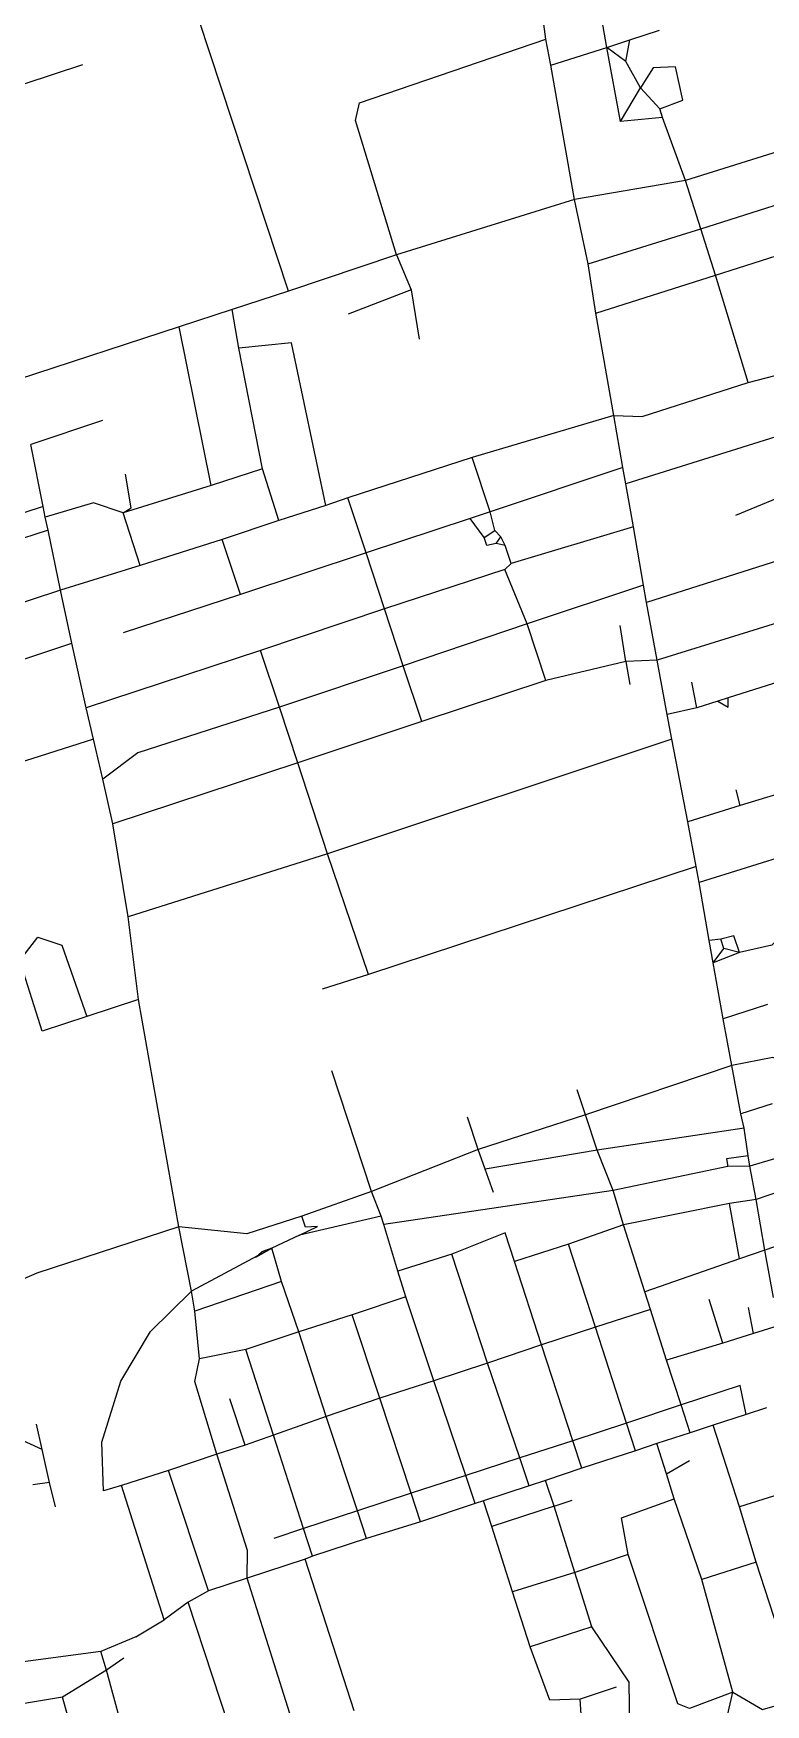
# Model space of a CAD drawing. Header units: metres. Extents: x 609554 to 651406, y 4826501 to 4857446.
# Drawn here: x 623561 to 624809, y 4838713 to 4841561 of the extents above; entities that cross this region are included whole.
import ezdxf

# ---------------------------------------------------------------- set-up
doc = ezdxf.new("R2010")
doc.units = ezdxf.units.M

msp = doc.modelspace()

# ---------------------------------------------------------------- linework, layer by layer
at = {"layer": 'ROADS'}
for points in [[(624538.3, 4841537.3), (624510, 4841700.5)], [(624434.3, 4841551.8), (624418.5, 4841672.3)], [(623995.2, 4841122), (623842.7, 4841585.1)], [(624577.1, 4841550.2), (624628.1, 4841567)], [(624179.7, 4841184.2), (624109.5, 4841413), (624116.6, 4841443.3), (624434.3, 4841551.8)], [(624442.6, 4841507.2), (624434.3, 4841551.8)], [(624442.6, 4841507.2), (624538.3, 4841537.3)], [(624538.3, 4841537.3), (624577.1, 4841550.2)], [(624570.5, 4841513.5), (624538.3, 4841537.3)], [(624561.2, 4841411.5), (624538.3, 4841537.3)], [(624570.5, 4841513.5), (624577.1, 4841550.2)], [(623444.4, 4841442.7), (623645, 4841508.2)], [(624595.6, 4841468.5), (624570.5, 4841513.5)], [(624483, 4841278.1), (624442.6, 4841507.2)], [(624628.5, 4841433.1), (624667.9, 4841447.5), (624655.1, 4841504.3), (624617.2, 4841503), (624595.6, 4841468.5)], [(624561.2, 4841411.5), (624595.6, 4841468.5)], [(624628.5, 4841433.1), (624595.6, 4841468.5)], [(624632.8, 4841418.3), (624628.5, 4841433.1)], [(624632.8, 4841418.3), (624561.2, 4841411.5)], [(624672.5, 4841310.7), (624632.8, 4841418.3)], [(624906.6, 4841384.2), (624672.5, 4841310.7)], [(624672.5, 4841310.7), (624483, 4841278.1)], [(624698.5, 4841228.5), (624672.5, 4841310.7)], [(624698.5, 4841228.5), (624934, 4841303.4)], [(624483, 4841278.1), (624179.7, 4841184.2)], [(624506.2, 4841168.6), (624483, 4841278.1)], [(624506.2, 4841168.6), (624698.5, 4841228.5)], [(624723.5, 4841149.2), (624698.5, 4841228.5)], [(624723.5, 4841149.2), (624958.5, 4841224.2)], [(624179.7, 4841184.2), (623995.2, 4841122)], [(624179.7, 4841184.2), (624204.5, 4841124.4)], [(624519.4, 4841084.4), (624506.2, 4841168.6)], [(624519.4, 4841084.4), (624723.5, 4841149.2)], [(624779.2, 4840966.2), (624723.5, 4841149.2)], [(623995.2, 4841122), (623899.3, 4841091)], [(624204.5, 4841124.4), (624097.1, 4841082.8)], [(624204.5, 4841124.4), (624218, 4841040.1)], [(623899.3, 4841091), (623808.9, 4841061.1)], [(623910.8, 4841024.8), (623899.3, 4841091)], [(624550, 4840909.9), (624519.4, 4841084.4)], [(623808.9, 4841061.1), (623534.5, 4840971.4)], [(623863.7, 4840790.8), (623808.9, 4841061.1)], [(624058.8, 4840756.7), (624000.5, 4841034.2), (623910.8, 4841024.8)], [(623951.3, 4840819.5), (623910.8, 4841024.8)], [(624779.2, 4840966.2), (624873.2, 4840991)], [(624550, 4840909.9), (624598.2, 4840908.4), (624779.2, 4840966.2)], [(625062.1, 4840947.5), (624570.5, 4840793.6)], [(624550, 4840909.9), (624308.7, 4840838.4)], [(624565.6, 4840821.4), (624550, 4840909.9)], [(623678.5, 4840901.6), (623556, 4840860.5)], [(623576.9, 4840755), (623556, 4840860.5)], [(624308.7, 4840838.4), (624096.6, 4840769.6)], [(624339.1, 4840746.1), (624308.7, 4840838.4)], [(623713.7, 4840744.3), (623727.3, 4840752.7), (623717.3, 4840810)], [(623951.3, 4840819.5), (623863.7, 4840790.8)], [(623979.1, 4840731.2), (623951.3, 4840819.5)], [(624565.6, 4840821.4), (624339.1, 4840746.1)], [(624570.5, 4840793.6), (624565.6, 4840821.4)], [(623863.7, 4840790.8), (623713.7, 4840744.3)], [(624096.6, 4840769.6), (624058.8, 4840756.7)], [(624127.6, 4840675.8), (624096.6, 4840769.6)], [(624583.7, 4840720.1), (624570.5, 4840793.6)], [(624845.5, 4840776.3), (624757.3, 4840739.6)], [(623576.9, 4840755), (623378.8, 4840690.4)], [(623580.6, 4840736.7), (623576.9, 4840755)], [(623713.7, 4840744.3), (623662.8, 4840761.5), (623580.6, 4840736.7)], [(623742.7, 4840654.7), (623713.7, 4840744.3)], [(624058.8, 4840756.7), (623979.1, 4840731.2)], [(624339.1, 4840746.1), (624305.3, 4840734.4)], [(624347.1, 4840714.2), (624339.1, 4840746.1)], [(623585.4, 4840714.6), (623385.7, 4840650)], [(623585.4, 4840714.6), (623580.6, 4840736.7)], [(623606.6, 4840612.5), (623585.4, 4840714.6)], [(623979.1, 4840731.2), (623882.6, 4840698.9)], [(624305.3, 4840734.4), (624127.6, 4840675.8)], [(624328.9, 4840702.1), (624305.3, 4840734.4)], [(624328.9, 4840702.1), (624347.1, 4840714.2)], [(624357.7, 4840703.4), (624347.1, 4840714.2)], [(624583.7, 4840720.1), (624375.1, 4840658)], [(624600.9, 4840620.8), (624583.7, 4840720.1)], [(623882.6, 4840698.9), (623742.7, 4840654.7)], [(623913.5, 4840605.1), (623882.6, 4840698.9)], [(624349.4, 4840692.2), (624333.8, 4840688.5), (624328.9, 4840702.1)], [(624349.4, 4840692.2), (624357.7, 4840703.4)], [(624364.7, 4840688.5), (624349.4, 4840692.2)], [(624364.7, 4840688.5), (624357.7, 4840703.4)], [(624375.1, 4840658), (624364.7, 4840688.5)], [(623742.7, 4840654.7), (623606.6, 4840612.5)], [(624127.6, 4840675.8), (623913.5, 4840605.1)], [(624159.1, 4840580.6), (624127.6, 4840675.8)], [(624364.1, 4840647.5), (624375.1, 4840658)], [(624870.3, 4840675.5), (624605.9, 4840591.5)], [(624364.1, 4840647.5), (624159.1, 4840580.6)], [(624402.1, 4840555), (624364.1, 4840647.5)], [(623606.6, 4840612.5), (623402.9, 4840545.5)], [(623625.8, 4840521.9), (623606.6, 4840612.5)], [(623913.5, 4840605.1), (623713.6, 4840539.7)], [(624600.9, 4840620.8), (624402.1, 4840555)], [(624605.9, 4840591.5), (624600.9, 4840620.8)], [(624159.1, 4840580.6), (623947.7, 4840509.8)], [(624191.1, 4840483.6), (624159.1, 4840580.6)], [(624624.1, 4840492.9), (624605.9, 4840591.5)], [(624902.2, 4840579.3), (624624.1, 4840492.9)], [(624402.1, 4840555), (624191.1, 4840483.6)], [(624434.2, 4840458.6), (624402.1, 4840555)], [(624570.5, 4840491), (624560.7, 4840552.3)], [(623468.3, 4840296.6), (623432.7, 4840458.1), (623625.8, 4840521.9)], [(623650.4, 4840412.1), (623625.8, 4840521.9)], [(623947.7, 4840509.8), (623650.4, 4840412.1)], [(623979.8, 4840413.1), (623947.7, 4840509.8)], [(624191.1, 4840483.6), (623979.8, 4840413.1)], [(624222.7, 4840388.6), (624191.1, 4840483.6)], [(624570.5, 4840491), (624434.2, 4840458.6)], [(624624.1, 4840492.9), (624570.5, 4840491)], [(624570.5, 4840491), (624577.5, 4840451.9)], [(624640.9, 4840400.4), (624624.1, 4840492.9)], [(624931.8, 4840488.1), (624745.2, 4840428.8)], [(624434.2, 4840458.6), (624222.7, 4840388.6)], [(624691.8, 4840411.9), (624682.9, 4840455.8)], [(624745.2, 4840428.8), (624727.5, 4840423.2)], [(624727.5, 4840423.2), (624745.1, 4840413.1), (624745.2, 4840428.8)], [(623662.9, 4840358.7), (623650.4, 4840412.1)], [(623979.8, 4840413.1), (623738.8, 4840335), (623678.7, 4840290.5)], [(624011.4, 4840318.1), (623979.8, 4840413.1)], [(624691.8, 4840411.9), (624640.9, 4840400.4)], [(624648.9, 4840358.5), (624640.9, 4840400.4)], [(624727.5, 4840423.2), (624691.8, 4840411.9)], [(624222.7, 4840388.6), (624011.4, 4840318.1)], [(623662.9, 4840358.7), (623468.3, 4840296.6)], [(623678.7, 4840290.5), (623662.9, 4840358.7)], [(624648.9, 4840358.5), (624061.9, 4840163.2)], [(624676, 4840217.7), (624648.9, 4840358.5)], [(624011.4, 4840318.1), (623695.8, 4840214.2)], [(624061.9, 4840163.2), (624011.4, 4840318.1)], [(623695.8, 4840214.2), (623678.7, 4840290.5)], [(624905.6, 4840288.1), (624765.4, 4840245.6)], [(624765.4, 4840245.6), (624758.7, 4840271.9)], [(624765.4, 4840245.6), (624676, 4840217.7)], [(623721.8, 4840055.9), (623695.8, 4840214.2)], [(624690.3, 4840141.4), (624676, 4840217.7)], [(624935.9, 4840189.2), (624695.8, 4840114.1)], [(624061.9, 4840163.2), (623721.8, 4840055.9)], [(624131.8, 4839957.6), (624061.9, 4840163.2)], [(624690.3, 4840141.4), (624131.8, 4839957.6)], [(624695.8, 4840114.1), (624690.3, 4840141.4)], [(624712.4, 4840015.5), (624695.8, 4840114.1)], [(623739.8, 4839914.6), (623721.8, 4840055.9)], [(624969, 4840078.2), (624849.2, 4840037.6), (624819.2, 4840007.6), (624764.6, 4839994.6)], [(623651.6, 4839885.6), (623575.2, 4839860.6), (623537.4, 4839981.2), (623567.9, 4840020.9), (623608.7, 4840007.6), (623651.6, 4839885.6)], [(624732.7, 4840017.3), (624712.4, 4840015.5)], [(624719.5, 4839977.2), (624712.4, 4840015.5)], [(624719.5, 4839977.2), (624737.6, 4840001.9)], [(624764.6, 4839994.6), (624754.8, 4840023.1), (624732.7, 4840017.3)], [(624737.6, 4840001.9), (624732.7, 4840017.3)], [(624764.6, 4839994.6), (624737.6, 4840001.9)], [(624764.6, 4839994.6), (624719.5, 4839977.2)], [(624736.5, 4839881.9), (624719.5, 4839977.2)], [(624131.8, 4839957.6), (624053, 4839932.3)], [(623739.8, 4839914.6), (623651.6, 4839885.6)], [(623808.5, 4839527.4), (623739.8, 4839914.6)], [(624812.3, 4839906.2), (624736.5, 4839881.9)], [(624751, 4839802), (624736.5, 4839881.9)], [(624751, 4839802), (624501.5, 4839717.9)], [(624969.1, 4839783.4), (624944.7, 4839775.6), (624821.2, 4839816.1), (624751, 4839802)], [(624766.7, 4839719.6), (624751, 4839802)], [(624136.7, 4839587.5), (624069.2, 4839793.2)], [(624501.5, 4839717.9), (624487.8, 4839760.7)], [(624318.9, 4839658.9), (624300.8, 4839714.2)], [(624501.5, 4839717.9), (624318.9, 4839658.9)], [(624521.9, 4839657.8), (624501.5, 4839717.9)], [(624819.8, 4839736.6), (624766.7, 4839719.6)], [(624772.1, 4839695.5), (624766.7, 4839719.6)], [(624772.1, 4839695.5), (624521.9, 4839657.8)], [(624779, 4839648.4), (624772.1, 4839695.5)], [(624318.9, 4839658.9), (624136.7, 4839587.5)], [(624330.9, 4839625.5), (624318.9, 4839658.9)], [(624521.9, 4839657.8), (624330.9, 4839625.5)], [(624548.9, 4839589.1), (624521.9, 4839657.8)], [(624906.6, 4839667.8), (624782.2, 4839630.8)], [(624744.6, 4839630.3), (624548.9, 4839589.1)], [(624779, 4839648.4), (624742.3, 4839643), (624744.6, 4839630.3)], [(624782.2, 4839630.8), (624744.6, 4839630.3)], [(624782.2, 4839630.8), (624779, 4839648.4)], [(624792.6, 4839573.6), (624782.2, 4839630.8)], [(624345.1, 4839585.8), (624330.9, 4839625.5)], [(624912.3, 4839614.7), (624792.6, 4839573.6)], [(624136.7, 4839587.5), (624018.2, 4839545.4)], [(624153.3, 4839545.6), (624136.7, 4839587.5)], [(624548.9, 4839589.1), (624158.1, 4839531.1)], [(624566.4, 4839530.4), (624548.9, 4839589.1)], [(624792.6, 4839573.6), (624747.3, 4839566.9)], [(624807.4, 4839487.6), (624792.6, 4839573.6)], [(624018.2, 4839545.4), (623924.2, 4839515.1), (623808.5, 4839527.4)], [(624153.3, 4839545.6), (624014.4, 4839512.8)], [(624014.4, 4839512.8), (624044.9, 4839527.7), (624024.4, 4839526.5), (624018.2, 4839545.4)], [(624158.1, 4839531.1), (624153.3, 4839545.6)], [(624747.3, 4839566.9), (624566.4, 4839530.4)], [(624764.3, 4839472.6), (624747.3, 4839566.9)], [(625038, 4839567.5), (624807.4, 4839487.6)], [(623808.5, 4839527.4), (623566.1, 4839448.4)], [(623830.2, 4839417.3), (623808.5, 4839527.4)], [(624181.6, 4839451.7), (624158.1, 4839531.1)], [(624380.8, 4839468.1), (624364.8, 4839516.8), (624273.8, 4839480.5)], [(624566.4, 4839530.4), (624472.9, 4839497.7)], [(624603.1, 4839416.6), (624566.4, 4839530.4)], [(623966.9, 4839490.8), (623830.2, 4839417.3)], [(623966.9, 4839490.8), (623949.9, 4839484.4), (623940, 4839475.6), (623966.9, 4839490.8)], [(624014.4, 4839512.8), (623966.9, 4839490.8)], [(623983.3, 4839434.2), (623966.9, 4839490.8)], [(624472.9, 4839497.7), (624380.8, 4839468.1)], [(624518.9, 4839356.2), (624472.9, 4839497.7)], [(624807.4, 4839487.6), (624764.3, 4839472.6)], [(624822.3, 4839406.5), (624807.4, 4839487.6)], [(624273.8, 4839480.5), (624181.6, 4839451.7)], [(624334.6, 4839295), (624273.8, 4839480.5)], [(624426.7, 4839326.1), (624380.8, 4839468.1)], [(624764.3, 4839472.6), (624603.1, 4839416.6)], [(623566.1, 4839448.4), (623518.2, 4839427.5), (623452.8, 4839361.9)], [(623983.3, 4839434.2), (623835.5, 4839383.6)], [(624013.1, 4839348.5), (623983.3, 4839434.2)], [(624195.2, 4839407.9), (624181.6, 4839451.7)], [(623710.6, 4839086.5), (623679.8, 4839077), (623677.1, 4839160.2), (623709.3, 4839264.4), (623760.3, 4839348.9), (623830.2, 4839417.3)], [(623835.5, 4839383.6), (623830.2, 4839417.3)], [(624195.2, 4839407.9), (624103.7, 4839377.3)], [(624243.3, 4839264.8), (624195.2, 4839407.9)], [(624612.5, 4839386.1), (624603.1, 4839416.6)], [(624735.8, 4839328.7), (624712.6, 4839403.6)], [(623843.7, 4839302), (623835.5, 4839383.6)], [(624103.7, 4839377.3), (624013.1, 4839348.5)], [(624151.4, 4839235.1), (624103.7, 4839377.3)], [(624612.5, 4839386.1), (624518.9, 4839356.2)], [(624640, 4839299.8), (624612.5, 4839386.1)], [(624788, 4839345.2), (624779.6, 4839389.7)], [(624013.1, 4839348.5), (623922.6, 4839318.3)], [(624059.6, 4839204), (624013.1, 4839348.5)], [(624518.9, 4839356.2), (624426.7, 4839326.1)], [(624571.6, 4839192.7), (624518.9, 4839356.2)], [(624788, 4839345.2), (624735.8, 4839328.7)], [(624830.5, 4839358.6), (624788, 4839345.2)], [(623922.6, 4839318.3), (623843.7, 4839302)], [(623969.7, 4839172.3), (623922.6, 4839318.3)], [(624426.7, 4839326.1), (624334.6, 4839295)], [(624480.1, 4839162.5), (624426.7, 4839326.1)], [(624735.8, 4839328.7), (624640, 4839299.8)], [(623873.2, 4839139.8), (623836, 4839263.5), (623843.7, 4839302)], [(624334.6, 4839295), (624243.3, 4839264.8)], [(624389.8, 4839133.5), (624334.6, 4839295)], [(624664.6, 4839223.7), (624640, 4839299.8)], [(623575.3, 4839147.5), (623436.7, 4839210.6), (623392.4, 4839284.6)], [(624243.3, 4839264.8), (624151.4, 4839235.1)], [(624298, 4839103.4), (624243.3, 4839264.8)], [(623921.6, 4839154.8), (623895.3, 4839234)], [(624151.4, 4839235.1), (624059.6, 4839204)], [(624204.5, 4839073.2), (624151.4, 4839235.1)], [(624775.5, 4839207.4), (624765.3, 4839256.7), (624664.6, 4839223.7)], [(624059.6, 4839204), (623969.7, 4839172.3)], [(624112.8, 4839043), (624059.6, 4839204)], [(624664.6, 4839223.7), (624571.6, 4839192.7)], [(624680, 4839176), (624664.6, 4839223.7)], [(624775.5, 4839207.4), (624719.7, 4839188.9)], [(624810.2, 4839218.5), (624775.5, 4839207.4)], [(623575.3, 4839147.5), (623565.9, 4839191.1)], [(623969.7, 4839172.3), (623921.6, 4839154.8)], [(624021.2, 4839012.8), (623969.7, 4839172.3)], [(624571.6, 4839192.7), (624480.1, 4839162.5)], [(624586.9, 4839145.6), (624571.6, 4839192.7)], [(624680, 4839176), (624623.6, 4839157.7)], [(624719.7, 4839188.9), (624680, 4839176)], [(624764.3, 4839050), (624719.7, 4839188.9)], [(623588.2, 4839091.4), (623575.3, 4839147.5)], [(623921.6, 4839154.8), (623873.2, 4839139.8)], [(624480.1, 4839162.5), (624389.8, 4839133.5)], [(624495.3, 4839116.1), (624480.1, 4839162.5)], [(624586.9, 4839145.6), (624495.3, 4839116.1)], [(624623.6, 4839157.7), (624586.9, 4839145.6)], [(624639.6, 4839106.4), (624623.6, 4839157.7)], [(623873.2, 4839139.8), (623791.1, 4839112.1)], [(623925.2, 4838928.3), (623925.5, 4838975.5), (623873.2, 4839139.8)], [(624389.8, 4839133.5), (624298, 4839103.4)], [(624405.8, 4839085.8), (624389.8, 4839133.5)], [(624495.3, 4839116.1), (624433.7, 4839094.8)], [(624639.6, 4839106.4), (624679, 4839128.8)], [(623588.2, 4839091.4), (623559.3, 4839087.5)], [(623598, 4839049.9), (623588.2, 4839091.4)], [(623791.1, 4839112.1), (623710.6, 4839086.5)], [(623859.2, 4838906.8), (623791.1, 4839112.1)], [(624298, 4839103.4), (624204.5, 4839073.2)], [(624313.8, 4839055.7), (624298, 4839103.4)], [(624433.7, 4839094.8), (624405.8, 4839085.8)], [(624448.2, 4839051.1), (624433.7, 4839094.8)], [(624653, 4839063.7), (624639.6, 4839106.4)], [(623783.7, 4838857.1), (623710.6, 4839086.5)], [(624204.5, 4839073.2), (624112.8, 4839043)], [(624220.6, 4839024.2), (624204.5, 4839073.2)], [(624328, 4839060), (624313.8, 4839055.7)], [(624405.8, 4839085.8), (624328, 4839060)], [(624341.8, 4839016.5), (624328, 4839060)], [(624448.2, 4839051.1), (624478.8, 4839061.6)], [(624574.5, 4838968.8), (624563.2, 4839031), (624653, 4839063.7)], [(624699.9, 4838926.1), (624653, 4839063.7)], [(624853.2, 4839078), (624764.3, 4839050)], [(624112.8, 4839043), (624021.2, 4839012.8)], [(624128.3, 4838996), (624112.8, 4839043)], [(624313.8, 4839055.7), (624220.6, 4839024.2)], [(624448.2, 4839051.1), (624341.8, 4839016.5)], [(624483.4, 4838938.3), (624448.2, 4839051.1)], [(624792.7, 4838955.7), (624764.3, 4839050)], [(624021.2, 4839012.8), (623970.3, 4838995.9)], [(624036.4, 4838965.6), (624021.2, 4839012.8)], [(624220.6, 4839024.2), (624128.3, 4838996)], [(624377.3, 4838905.1), (624341.8, 4839016.5)], [(624128.3, 4838996), (624036.4, 4838965.6)], [(624023.7, 4838960.5), (623925.2, 4838928.3)], [(624036.4, 4838965.6), (624023.7, 4838960.5)], [(624107.5, 4838702.4), (624023.7, 4838960.5)], [(624574.5, 4838968.8), (624483.4, 4838938.3)], [(624752.7, 4838733.9), (624679.3, 4838706.1), (624659, 4838714.2), (624574.5, 4838968.8)], [(624792.7, 4838955.7), (624699.9, 4838926.1)], [(624868.2, 4838723.2), (624792.7, 4838955.7)], [(623925.2, 4838928.3), (623859.2, 4838906.8)], [(624007.2, 4838667.3), (623925.2, 4838928.3)], [(624483.4, 4838938.3), (624377.3, 4838905.1)], [(624512.3, 4838845.3), (624483.4, 4838938.3)], [(624752.7, 4838733.9), (624699.9, 4838926.1)], [(623824.4, 4838887.7), (623783.7, 4838857.1)], [(623859.2, 4838906.8), (623824.4, 4838887.7)], [(623907.1, 4838635.4), (623824.4, 4838887.7)], [(624407.7, 4838811.2), (624377.3, 4838905.1)], [(623734.9, 4838828.6), (623783.7, 4838857.1)], [(624512.3, 4838845.3), (624407.7, 4838811.2)], [(624577.7, 4838630.3), (624576, 4838751), (624512.3, 4838845.3)], [(623675.2, 4838803.3), (623491.6, 4838779.1)], [(623734.9, 4838828.6), (623675.2, 4838803.3)], [(623684.9, 4838771.6), (623675.2, 4838803.3)], [(624492.8, 4838722), (624440.8, 4838720.5), (624407.7, 4838811.2)], [(623714.4, 4838792.2), (623684.9, 4838771.6)], [(623684.9, 4838771.6), (623610, 4838725.7)], [(623721.2, 4838639.6), (623684.9, 4838771.6)], [(623610, 4838725.7), (623455.4, 4838699.9), (623346.6, 4838739.4)], [(623637.7, 4838627.2), (623610, 4838725.7)], [(624554.1, 4838742.6), (624492.8, 4838722)], [(624501, 4838591.5), (624492.8, 4838722)], [(624715.6, 4838570), (624752.7, 4838733.9)], [(624752.7, 4838733.9), (624803.3, 4838704.6), (624868.2, 4838723.2)]]:
    msp.add_lwpolyline(points, dxfattribs=at)

doc.saveas('drawing.dxf')
